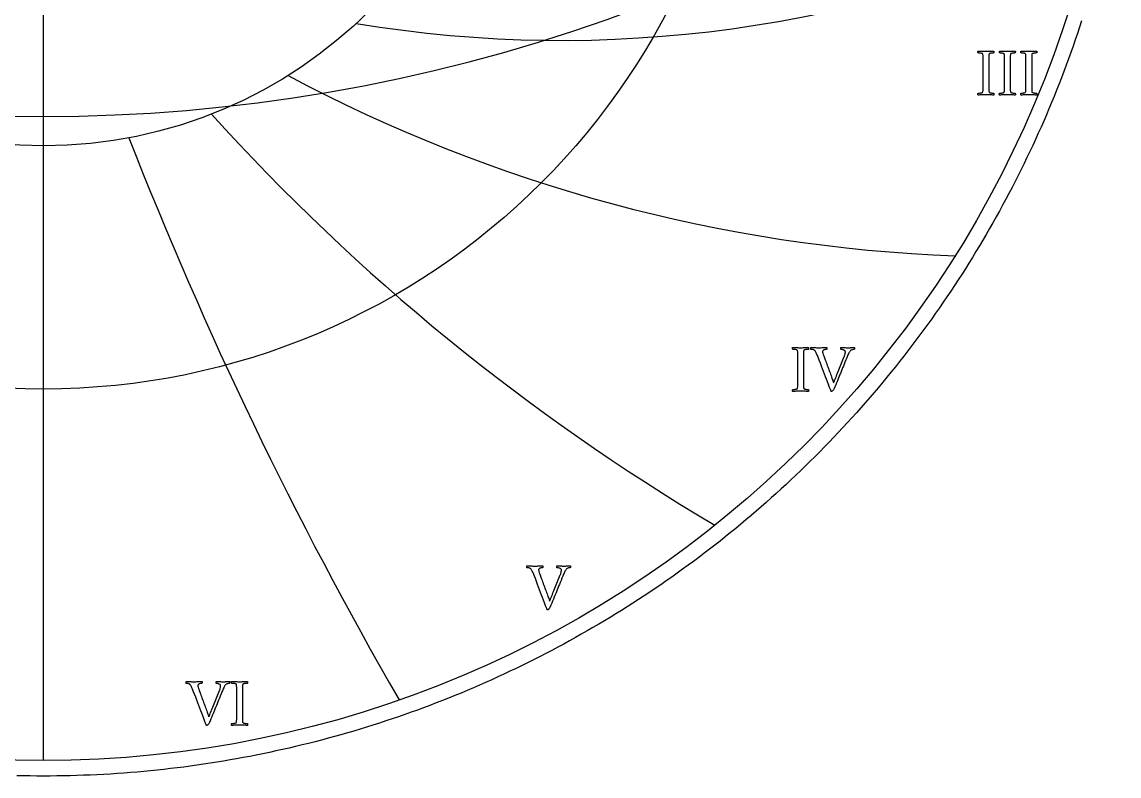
# Model space of a CAD drawing. Header units: millimetres. Extents: x -69 to 69, y -69 to 71.
# Drawn here: x -1.4 to 68.4, y -69.4 to -21.4 of the extents above; entities that cross this region are included whole.
import ezdxf

# ---------------------------------------------------------------- set-up
doc = ezdxf.new("R2010")
doc.units = ezdxf.units.MM
for name, color, linetype in [('CUT_OUTER', 1, 'Continuous'), ('ENGRAVE', 7, 'Continuous'), ('ENGRAVE_FINE', 8, 'Continuous'), ('TEXT', 5, 'Continuous')]:
    doc.layers.add(name, color=color, linetype=linetype)

msp = doc.modelspace()

# ---------------------------------------------------------------- linework, layer by layer
at = {"layer": 'CUT_OUTER'}
msp.add_lwpolyline([(66.0201, -21.3617), (65.8878, -21.7664), (65.753, -22.1702), (65.6157, -22.5733), (65.476, -22.9755), (65.3337, -23.3768), (65.1891, -23.7772), (65.042, -24.1768), (64.8924, -24.5754), (64.7404, -24.9731), (64.5859, -25.3699), (64.429, -25.7657), (64.2697, -26.1605), (64.108, -26.5544), (63.9439, -26.9473), (63.7773, -27.3391), (63.6084, -27.7299), (63.437, -28.1197), (63.2633, -28.5084), (63.0872, -28.896), (62.9087, -29.2826), (62.7278, -29.668), (62.5446, -30.0524), (62.359, -30.4356), (62.1711, -30.8176), (61.9808, -31.1985), (61.7882, -31.5783), (61.5933, -31.9568), (61.3961, -32.3341), (61.1965, -32.7102), (60.9947, -33.0851), (60.7905, -33.4587), (60.5841, -33.8311), (60.3753, -34.2022), (60.1643, -34.572), (59.9511, -34.9405), (59.7356, -35.3077), (59.5178, -35.6736), (59.2978, -36.0381), (59.0755, -36.4013), (58.8511, -36.7631), (58.6244, -37.1235), (58.3955, -37.4825), (58.1644, -37.8401), (57.9311, -38.1963), (57.6957, -38.551), (57.458, -38.9043), (57.2183, -39.2561), (56.9763, -39.6065), (56.7322, -39.9553), (56.486, -40.3027), (56.2376, -40.6485), (55.9872, -40.9928), (55.7346, -41.3356), (55.4799, -41.6768), (55.2231, -42.0164), (54.9643, -42.3545), (54.7034, -42.6909), (54.4404, -43.0258), (54.1754, -43.359), (53.9083, -43.6906), (53.6392, -44.0205), (53.3681, -44.3488), (53.095, -44.6755), (52.8198, -45.0004), (52.5427, -45.3237), (52.2636, -45.6452), (51.9826, -45.965), (51.6996, -46.2831), (51.4146, -46.5995), (51.1277, -46.9141), (50.8389, -47.2269), (50.5481, -47.538), (50.2555, -47.8472), (49.961, -48.1547), (49.6646, -48.4603), (49.3663, -48.7642), (49.0661, -49.0661), (48.7642, -49.3663), (48.4603, -49.6646), (48.1547, -49.961), (47.8472, -50.2555), (47.538, -50.5481), (47.2269, -50.8389), (46.9141, -51.1277), (46.5995, -51.4146), (46.2831, -51.6996), (45.965, -51.9826), (45.6452, -52.2636), (45.3237, -52.5427), (45.0004, -52.8198), (44.6755, -53.095), (44.3488, -53.3681), (44.0205, -53.6392), (43.6906, -53.9083), (43.359, -54.1754), (43.0258, -54.4404), (42.6909, -54.7034), (42.3545, -54.9643), (42.0164, -55.2231), (41.6768, -55.4799), (41.3356, -55.7346), (40.9928, -55.9872), (40.6485, -56.2376), (40.3027, -56.486), (39.9553, -56.7322), (39.6065, -56.9763), (39.2561, -57.2183), (38.9043, -57.458), (38.551, -57.6957), (38.1963, -57.9311), (37.8401, -58.1644), (37.4825, -58.3955), (37.1235, -58.6244), (36.7631, -58.8511), (36.4013, -59.0755), (36.0381, -59.2978), (35.6736, -59.5178), (35.3077, -59.7356), (34.9405, -59.9511), (34.572, -60.1643), (34.2022, -60.3753), (33.8311, -60.5841), (33.4587, -60.7905), (33.0851, -60.9947), (32.7102, -61.1965), (32.3341, -61.3961), (31.9568, -61.5933), (31.5783, -61.7882), (31.1985, -61.9808), (30.8176, -62.1711), (30.4356, -62.359), (30.0524, -62.5446), (29.668, -62.7278), (29.2826, -62.9087), (28.896, -63.0872), (28.5084, -63.2633), (28.1197, -63.437), (27.7299, -63.6084), (27.3391, -63.7773), (26.9473, -63.9439), (26.5544, -64.108), (26.1605, -64.2697), (25.7657, -64.429), (25.3699, -64.5859), (24.9731, -64.7404), (24.5754, -64.8924), (24.1768, -65.042), (23.7772, -65.1891), (23.3768, -65.3337), (22.9755, -65.476), (22.5733, -65.6157), (22.1702, -65.753), (21.7664, -65.8878), (21.3617, -66.0201), (20.9562, -66.1499), (20.5499, -66.2772), (20.1429, -66.4021), (19.735, -66.5244), (19.3265, -66.6443), (18.9172, -66.7616), (18.5072, -66.8764), (18.0965, -66.9887), (17.6851, -67.0985), (17.2731, -67.2057), (16.8604, -67.3105), (16.4471, -67.4127), (16.0331, -67.5123), (15.6186, -67.6094), (15.2034, -67.704), (14.7877, -67.796), (14.3715, -67.8854), (13.9547, -67.9723), (13.5373, -68.0567), (13.1195, -68.1385), (12.7011, -68.2177), (12.2823, -68.2943), (11.863, -68.3684), (11.4433, -68.4399), (11.0232, -68.5088), (10.6026, -68.5752), (10.1816, -68.639), (9.7603, -68.7001), (9.3386, -68.7587), (8.9165, -68.8147), (8.4941, -68.8682), (8.0713, -68.919), (7.6483, -68.9672), (7.225, -69.0128), (6.8014, -69.0559), (6.3776, -69.0963), (5.9535, -69.1341), (5.5292, -69.1694), (5.1046, -69.202), (4.6799, -69.232), (4.255, -69.2594), (3.83, -69.2842), (3.4048, -69.3064), (2.9795, -69.326), (2.5541, -69.343), (2.1285, -69.3573), (1.7029, -69.3691), (1.2772, -69.3782), (0.8515, -69.3848), (0.4258, -69.3887), (0, -69.39), (-0.4258, -69.3887), (-0.8515, -69.3848), (-1.2772, -69.3782), (-1.7029, -69.3691)], dxfattribs=at)
at = {"layer": 'ENGRAVE'}
for points in [[(0, -68.4), (0, 68.4)], [(0, -68.4), (0, -29.3085)]]:
    msp.add_lwpolyline(points, dxfattribs=at)
for radius in [68.4, 44.7739, 29.3085]:
    msp.add_circle((0, 0), radius, dxfattribs=at)
for centre, radius, start, end in [((32.9456, 57.0635), 79.6641, 260.569449, 295.080797), ((61.7114, 61.7114), 98.0883, 241.930264, 267.813775), ((112.8355, 65.1456), 137.7698, 222.141584, 239.397258), ((250.9903, 67.2526), 263.6735, 201.363723, 209.99156)]:
    msp.add_arc(centre, radius, start, end, dxfattribs=at)
at = {"layer": 'ENGRAVE_FINE'}
msp.add_arc((0, 79.5296), 106.9671, 230.287975, 309.712025, dxfattribs=at)
at = {"layer": 'TEXT'}
for points in [[(59.9381, -23.2972), (60.0002, -23.2968), (60.0616, -23.2956), (60.1221, -23.2935), (60.1819, -23.2907), (60.2419, -23.2876), (60.3032, -23.2848), (60.3659, -23.2822), (60.43, -23.2799), (60.4374, -23.2902), (60.4424, -23.3036), (60.4449, -23.3204), (60.4451, -23.3403), (60.4433, -23.3603), (60.4402, -23.377), (60.4358, -23.3905), (60.43, -23.4007), (60.4143, -23.4011), (60.3933, -23.4023), (60.3669, -23.4044), (60.335, -23.4072), (60.3011, -23.4108), (60.2682, -23.4153), (60.2363, -23.4205), (60.2056, -23.4266), (60.1786, -23.4339), (60.1581, -23.4428), (60.1441, -23.4533), (60.1366, -23.4654), (60.1308, -23.4886), (60.1263, -23.5151), (60.1232, -23.5447), (60.1215, -23.5776), (60.1205, -23.613), (60.1198, -23.6499), (60.1194, -23.6885), (60.1193, -23.7287), (60.1193, -23.7351), (60.1193, -23.7416), (60.1193, -23.7481), (60.1193, -23.7545), (60.1193, -23.761), (60.1193, -23.7675), (60.1193, -23.774), (60.1193, -23.7804), (60.1193, -25.5797), (60.1193, -25.5862), (60.1193, -25.5927), (60.1193, -25.5991), (60.1193, -25.6056), (60.1193, -25.6121), (60.1193, -25.6186), (60.1193, -25.625), (60.1193, -25.6315), (60.1194, -25.6715), (60.1198, -25.7097), (60.1205, -25.746), (60.1215, -25.7804), (60.1232, -25.8123), (60.1263, -25.8413), (60.1308, -25.8673), (60.1366, -25.8904), (60.1441, -25.9009), (60.1581, -25.9109), (60.1786, -25.9203), (60.2056, -25.9292), (60.2363, -25.9372), (60.2682, -25.9438), (60.3011, -25.949), (60.335, -25.953), (60.3669, -25.9558), (60.3933, -25.9578), (60.4143, -25.959), (60.43, -25.9594), (60.4358, -25.9697), (60.4402, -25.9832), (60.4433, -25.9999), (60.4451, -26.0198), (60.4449, -26.0398), (60.4424, -26.0565), (60.4374, -26.07), (60.43, -26.0802), (60.3659, -26.0761), (60.3032, -26.0722), (60.2419, -26.0685), (60.1819, -26.0651), (60.1221, -26.0623), (60.0616, -26.0603), (60.0002, -26.0591), (59.9381, -26.0587), (59.8774, -26.0591), (59.8162, -26.0603), (59.7544, -26.0623), (59.6921, -26.0651), (59.6293, -26.0685), (59.5659, -26.0722), (59.502, -26.0761), (59.4376, -26.0802), (59.4301, -26.07), (59.4252, -26.0565), (59.4226, -26.0398), (59.4225, -26.0198), (59.4242, -25.9999), (59.4273, -25.9832), (59.4318, -25.9697), (59.4376, -25.9594), (59.4532, -25.959), (59.4742, -25.9578), (59.5007, -25.9558), (59.5325, -25.953), (59.5666, -25.949), (59.5999, -25.9438), (59.6324, -25.9372), (59.6641, -25.9292), (59.6917, -25.9203), (59.7121, -25.9109), (59.7252, -25.9009), (59.731, -25.8904), (59.7387, -25.8626), (59.7445, -25.8311), (59.7484, -25.7957), (59.7504, -25.7566), (59.7513, -25.7148), (59.752, -25.6714), (59.7524, -25.6264), (59.7525, -25.5797), (59.7525, -23.7804), (59.7524, -23.7336), (59.752, -23.6882), (59.7513, -23.6441), (59.7504, -23.6014), (59.7484, -23.5613), (59.7445, -23.5253), (59.7387, -23.4934), (59.731, -23.4654), (59.7252, -23.4533), (59.7121, -23.4428), (59.6917, -23.4339), (59.6641, -23.4266), (59.6324, -23.4205), (59.5999, -23.4153), (59.5666, -23.4108), (59.5325, -23.4072), (59.5007, -23.4044), (59.4742, -23.4023), (59.4532, -23.4011), (59.4376, -23.4007), (59.4318, -23.3905), (59.4273, -23.377), (59.4242, -23.3603), (59.4225, -23.3403), (59.4226, -23.3204), (59.4252, -23.3036), (59.4301, -23.2902), (59.4376, -23.2799), (59.502, -23.2822), (59.5659, -23.2848), (59.6293, -23.2876), (59.6921, -23.2907), (59.7544, -23.2935), (59.8162, -23.2956), (59.8774, -23.2968), (59.9381, -23.2972)], [(61.3016, -23.2972), (61.3637, -23.2968), (61.4251, -23.2956), (61.4856, -23.2935), (61.5454, -23.2907), (61.6054, -23.2876), (61.6667, -23.2848), (61.7294, -23.2822), (61.7935, -23.2799), (61.8009, -23.2902), (61.8059, -23.3036), (61.8084, -23.3204), (61.8086, -23.3403), (61.8068, -23.3603), (61.8037, -23.377), (61.7993, -23.3905), (61.7935, -23.4007), (61.7778, -23.4011), (61.7568, -23.4023), (61.7304, -23.4044), (61.6985, -23.4072), (61.6646, -23.4108), (61.6317, -23.4153), (61.5998, -23.4205), (61.5691, -23.4266), (61.5421, -23.4339), (61.5216, -23.4428), (61.5076, -23.4533), (61.5001, -23.4654), (61.4943, -23.4886), (61.4898, -23.5151), (61.4867, -23.5447), (61.485, -23.5776), (61.484, -23.613), (61.4833, -23.6499), (61.4829, -23.6885), (61.4828, -23.7287), (61.4828, -23.7351), (61.4828, -23.7416), (61.4828, -23.7481), (61.4828, -23.7545), (61.4828, -23.761), (61.4828, -23.7675), (61.4828, -23.774), (61.4828, -23.7804), (61.4828, -25.5797), (61.4828, -25.5862), (61.4828, -25.5927), (61.4828, -25.5991), (61.4828, -25.6056), (61.4828, -25.6121), (61.4828, -25.6186), (61.4828, -25.625), (61.4828, -25.6315), (61.4829, -25.6715), (61.4833, -25.7097), (61.484, -25.746), (61.485, -25.7804), (61.4867, -25.8123), (61.4898, -25.8413), (61.4943, -25.8673), (61.5001, -25.8904), (61.5076, -25.9009), (61.5216, -25.9109), (61.5421, -25.9203), (61.5691, -25.9292), (61.5998, -25.9372), (61.6317, -25.9438), (61.6646, -25.949), (61.6985, -25.953), (61.7304, -25.9558), (61.7568, -25.9578), (61.7778, -25.959), (61.7935, -25.9594), (61.7993, -25.9697), (61.8037, -25.9832), (61.8068, -25.9999), (61.8086, -26.0198), (61.8084, -26.0398), (61.8059, -26.0565), (61.8009, -26.07), (61.7935, -26.0802), (61.7294, -26.0761), (61.6667, -26.0722), (61.6054, -26.0685), (61.5454, -26.0651), (61.4856, -26.0623), (61.4251, -26.0603), (61.3637, -26.0591), (61.3016, -26.0587), (61.2409, -26.0591), (61.1797, -26.0603), (61.1179, -26.0623), (61.0556, -26.0651), (60.9928, -26.0685), (60.9294, -26.0722), (60.8655, -26.0761), (60.8011, -26.0802), (60.7936, -26.07), (60.7886, -26.0565), (60.7861, -26.0398), (60.7859, -26.0198), (60.7877, -25.9999), (60.7908, -25.9832), (60.7953, -25.9697), (60.8011, -25.9594), (60.8167, -25.959), (60.8377, -25.9578), (60.8642, -25.9558), (60.896, -25.953), (60.9301, -25.949), (60.9634, -25.9438), (60.9959, -25.9372), (61.0276, -25.9292), (61.0552, -25.9203), (61.0756, -25.9109), (61.0887, -25.9009), (61.0945, -25.8904), (61.1021, -25.8626), (61.1079, -25.8311), (61.1119, -25.7957), (61.1139, -25.7566), (61.1148, -25.7148), (61.1155, -25.6714), (61.1159, -25.6264), (61.116, -25.5797), (61.116, -23.7804), (61.1159, -23.7336), (61.1155, -23.6882), (61.1148, -23.6441), (61.1139, -23.6014), (61.1119, -23.5613), (61.1079, -23.5253), (61.1021, -23.4934), (61.0945, -23.4654), (61.0887, -23.4533), (61.0756, -23.4428), (61.0552, -23.4339), (61.0276, -23.4266), (60.9959, -23.4205), (60.9634, -23.4153), (60.9301, -23.4108), (60.896, -23.4072), (60.8642, -23.4044), (60.8377, -23.4023), (60.8167, -23.4011), (60.8011, -23.4007), (60.7953, -23.3905), (60.7908, -23.377), (60.7877, -23.3603), (60.7859, -23.3403), (60.7861, -23.3204), (60.7886, -23.3036), (60.7936, -23.2902), (60.8011, -23.2799), (60.8655, -23.2822), (60.9294, -23.2848), (60.9928, -23.2876), (61.0556, -23.2907), (61.1179, -23.2935), (61.1797, -23.2956), (61.2409, -23.2968), (61.3016, -23.2972)], [(62.6651, -23.2972), (62.7272, -23.2968), (62.7886, -23.2956), (62.8491, -23.2935), (62.9088, -23.2907), (62.9689, -23.2876), (63.0302, -23.2848), (63.0929, -23.2822), (63.157, -23.2799), (63.1644, -23.2902), (63.1694, -23.3036), (63.1719, -23.3204), (63.1721, -23.3403), (63.1703, -23.3603), (63.1672, -23.377), (63.1628, -23.3905), (63.157, -23.4007), (63.1413, -23.4011), (63.1203, -23.4023), (63.0938, -23.4044), (63.062, -23.4072), (63.028, -23.4108), (62.9951, -23.4153), (62.9633, -23.4205), (62.9326, -23.4266), (62.9056, -23.4339), (62.8851, -23.4428), (62.8711, -23.4533), (62.8635, -23.4654), (62.8577, -23.4886), (62.8533, -23.5151), (62.8502, -23.5447), (62.8484, -23.5776), (62.8475, -23.613), (62.8468, -23.6499), (62.8464, -23.6885), (62.8463, -23.7287), (62.8463, -23.7351), (62.8463, -23.7416), (62.8463, -23.7481), (62.8463, -23.7545), (62.8463, -23.761), (62.8463, -23.7675), (62.8463, -23.774), (62.8463, -23.7804), (62.8463, -25.5797), (62.8463, -25.5862), (62.8463, -25.5927), (62.8463, -25.5991), (62.8463, -25.6056), (62.8463, -25.6121), (62.8463, -25.6186), (62.8463, -25.625), (62.8463, -25.6315), (62.8464, -25.6715), (62.8468, -25.7097), (62.8475, -25.746), (62.8484, -25.7804), (62.8502, -25.8123), (62.8533, -25.8413), (62.8577, -25.8673), (62.8635, -25.8904), (62.8711, -25.9009), (62.8851, -25.9109), (62.9056, -25.9203), (62.9326, -25.9292), (62.9633, -25.9372), (62.9951, -25.9438), (63.028, -25.949), (63.062, -25.953), (63.0938, -25.9558), (63.1203, -25.9578), (63.1413, -25.959), (63.157, -25.9594), (63.1628, -25.9697), (63.1672, -25.9832), (63.1703, -25.9999), (63.1721, -26.0198), (63.1719, -26.0398), (63.1694, -26.0565), (63.1644, -26.07), (63.157, -26.0802), (63.0929, -26.0761), (63.0302, -26.0722), (62.9689, -26.0685), (62.9088, -26.0651), (62.8491, -26.0623), (62.7886, -26.0603), (62.7272, -26.0591), (62.6651, -26.0587), (62.6044, -26.0591), (62.5432, -26.0603), (62.4814, -26.0623), (62.4191, -26.0651), (62.3563, -26.0685), (62.2929, -26.0722), (62.229, -26.0761), (62.1645, -26.0802), (62.1571, -26.07), (62.1521, -26.0565), (62.1496, -26.0398), (62.1494, -26.0198), (62.1512, -25.9999), (62.1543, -25.9832), (62.1587, -25.9697), (62.1645, -25.9594), (62.1802, -25.959), (62.2012, -25.9578), (62.2276, -25.9558), (62.2595, -25.953), (62.2936, -25.949), (62.3269, -25.9438), (62.3594, -25.9372), (62.3911, -25.9292), (62.4187, -25.9203), (62.4391, -25.9109), (62.4522, -25.9009), (62.4579, -25.8904), (62.4656, -25.8626), (62.4714, -25.8311), (62.4753, -25.7957), (62.4774, -25.7566), (62.4783, -25.7148), (62.479, -25.6714), (62.4794, -25.6264), (62.4795, -25.5797), (62.4795, -23.7804), (62.4794, -23.7336), (62.479, -23.6882), (62.4783, -23.6441), (62.4774, -23.6014), (62.4753, -23.5613), (62.4714, -23.5253), (62.4656, -23.4934), (62.4579, -23.4654), (62.4522, -23.4533), (62.4391, -23.4428), (62.4187, -23.4339), (62.3911, -23.4266), (62.3594, -23.4205), (62.3269, -23.4153), (62.2936, -23.4108), (62.2595, -23.4072), (62.2276, -23.4044), (62.2012, -23.4023), (62.1802, -23.4011), (62.1645, -23.4007), (62.1587, -23.3905), (62.1543, -23.377), (62.1512, -23.3603), (62.1494, -23.3403), (62.1496, -23.3204), (62.1521, -23.3036), (62.1571, -23.2902), (62.1645, -23.2799), (62.229, -23.2822), (62.2929, -23.2848), (62.3563, -23.2876), (62.4191, -23.2907), (62.4814, -23.2935), (62.5432, -23.2956), (62.6044, -23.2968), (62.6651, -23.2972)], [(48.1518, -42.1475), (48.214, -42.1471), (48.2753, -42.1459), (48.3359, -42.1439), (48.3956, -42.1411), (48.4556, -42.138), (48.517, -42.1351), (48.5797, -42.1326), (48.6437, -42.1303), (48.6511, -42.1405), (48.6561, -42.154), (48.6587, -42.1707), (48.6588, -42.1907), (48.6571, -42.2106), (48.654, -42.2274), (48.6495, -42.2408), (48.6437, -42.2511), (48.6281, -42.2515), (48.607, -42.2527), (48.5806, -42.2547), (48.5488, -42.2576), (48.5148, -42.2612), (48.4819, -42.2657), (48.4501, -42.2709), (48.4193, -42.277), (48.3924, -42.2843), (48.3719, -42.2932), (48.3579, -42.3037), (48.3503, -42.3158), (48.3445, -42.339), (48.3401, -42.3654), (48.337, -42.3951), (48.3352, -42.428), (48.3343, -42.4633), (48.3336, -42.5003), (48.3332, -42.5388), (48.333, -42.579), (48.333, -42.5855), (48.333, -42.592), (48.333, -42.5984), (48.333, -42.6049), (48.333, -42.6114), (48.333, -42.6179), (48.333, -42.6243), (48.333, -42.6308), (48.333, -44.4301), (48.333, -44.4366), (48.333, -44.443), (48.333, -44.4495), (48.333, -44.456), (48.333, -44.4624), (48.333, -44.4689), (48.333, -44.4754), (48.333, -44.4819), (48.3332, -44.5219), (48.3336, -44.5601), (48.3343, -44.5963), (48.3352, -44.6307), (48.337, -44.6627), (48.3401, -44.6917), (48.3445, -44.7177), (48.3503, -44.7408), (48.3579, -44.7513), (48.3719, -44.7613), (48.3924, -44.7707), (48.4193, -44.7796), (48.4501, -44.7875), (48.4819, -44.7942), (48.5148, -44.7994), (48.5488, -44.8033), (48.5806, -44.8062), (48.607, -44.8082), (48.6281, -44.8094), (48.6437, -44.8098), (48.6495, -44.82), (48.654, -44.8335), (48.6571, -44.8502), (48.6588, -44.8702), (48.6587, -44.8902), (48.6561, -44.9069), (48.6511, -44.9204), (48.6437, -44.9306), (48.5797, -44.9264), (48.517, -44.9225), (48.4556, -44.9189), (48.3956, -44.9155), (48.3359, -44.9127), (48.2753, -44.9107), (48.214, -44.9094), (48.1518, -44.909), (48.0911, -44.9094), (48.0299, -44.9107), (47.9682, -44.9127), (47.9059, -44.9155), (47.843, -44.9189), (47.7797, -44.9225), (47.7158, -44.9264), (47.6513, -44.9306), (47.6439, -44.9204), (47.6389, -44.9069), (47.6363, -44.8902), (47.6362, -44.8702), (47.638, -44.8502), (47.6411, -44.8335), (47.6455, -44.82), (47.6513, -44.8098), (47.6669, -44.8094), (47.688, -44.8082), (47.7144, -44.8062), (47.7462, -44.8033), (47.7803, -44.7994), (47.8136, -44.7942), (47.8461, -44.7875), (47.8778, -44.7796), (47.9055, -44.7707), (47.9258, -44.7613), (47.9389, -44.7513), (47.9447, -44.7408), (47.9524, -44.713), (47.9582, -44.6814), (47.9621, -44.6461), (47.9641, -44.607), (47.9651, -44.5652), (47.9657, -44.5218), (47.9661, -44.4767), (47.9663, -44.4301), (47.9663, -42.6308), (47.9661, -42.584), (47.9657, -42.5386), (47.9651, -42.4945), (47.9641, -42.4517), (47.9621, -42.4117), (47.9582, -42.3757), (47.9524, -42.3437), (47.9447, -42.3158), (47.9389, -42.3037), (47.9258, -42.2932), (47.9055, -42.2843), (47.8778, -42.277), (47.8461, -42.2709), (47.8136, -42.2657), (47.7803, -42.2612), (47.7462, -42.2576), (47.7144, -42.2547), (47.688, -42.2527), (47.6669, -42.2515), (47.6513, -42.2511), (47.6455, -42.2408), (47.6411, -42.2274), (47.638, -42.2106), (47.6362, -42.1907), (47.6363, -42.1707), (47.6389, -42.154), (47.6439, -42.1405), (47.6513, -42.1303), (47.7158, -42.1326), (47.7797, -42.1351), (47.843, -42.138), (47.9059, -42.1411), (47.9682, -42.1439), (48.0299, -42.1459), (48.0911, -42.1471), (48.1518, -42.1475)], [(49.2866, -42.1475), (49.3551, -42.1471), (49.4225, -42.1459), (49.4889, -42.1439), (49.5541, -42.1411), (49.6186, -42.138), (49.6825, -42.1351), (49.7459, -42.1326), (49.8087, -42.1303), (49.8124, -42.1409), (49.8147, -42.1556), (49.8156, -42.1744), (49.8152, -42.1972), (49.8134, -42.2191), (49.8103, -42.2355), (49.8059, -42.2461), (49.8001, -42.2511), (49.7886, -42.2518), (49.7715, -42.2538), (49.7487, -42.2572), (49.7203, -42.2619), (49.6894, -42.2684), (49.6593, -42.277), (49.6301, -42.2878), (49.6016, -42.3007), (49.5771, -42.3168), (49.5595, -42.3369), (49.549, -42.361), (49.5455, -42.3892), (49.5504, -42.4329), (49.5649, -42.4949), (49.5892, -42.5752), (49.6232, -42.6739), (49.6419, -42.7253), (49.6636, -42.7845), (49.6883, -42.8515), (49.7159, -42.9264), (49.7457, -43.0071), (49.7769, -43.0919), (49.8094, -43.1808), (49.8432, -43.2737), (49.8779, -43.3686), (49.9128, -43.4636), (49.948, -43.5585), (49.9835, -43.6534), (50.0183, -43.7465), (50.0514, -43.8357), (50.083, -43.9212), (50.1129, -44.0029), (50.1407, -44.0791), (50.1658, -44.148), (50.1882, -44.2096), (50.2078, -44.264), (50.2242, -44.3089), (50.2364, -44.3422), (50.2447, -44.3639), (50.2488, -44.374), (50.2556, -44.3593), (50.2672, -44.3325), (50.2836, -44.2935), (50.3049, -44.2424), (50.3301, -44.1813), (50.3583, -44.1124), (50.3895, -44.0357), (50.4236, -43.9511), (50.4601, -43.8604), (50.4986, -43.7651), (50.5389, -43.6651), (50.5811, -43.5606), (50.6244, -43.4535), (50.6679, -43.3454), (50.7117, -43.2366), (50.7558, -43.127), (50.7994, -43.0186), (50.8416, -42.9134), (50.8824, -42.8115), (50.9219, -42.7128), (50.9365, -42.6756), (50.95, -42.6373), (50.9624, -42.5979), (50.9737, -42.5574), (50.9832, -42.5181), (50.9899, -42.4819), (50.994, -42.449), (50.9953, -42.4194), (50.9917, -42.387), (50.9807, -42.359), (50.9625, -42.3352), (50.937, -42.3158), (50.9074, -42.2999), (50.8766, -42.2867), (50.8448, -42.2762), (50.8119, -42.2684), (50.781, -42.2627), (50.7553, -42.2586), (50.7347, -42.2562), (50.7191, -42.2554), (50.7116, -42.2485), (50.7062, -42.2365), (50.703, -42.2194), (50.7019, -42.1972), (50.703, -42.1744), (50.7062, -42.1556), (50.7116, -42.1409), (50.7191, -42.1303), (50.7766, -42.1326), (50.8324, -42.1351), (50.8866, -42.138), (50.9392, -42.1411), (50.9918, -42.1439), (51.046, -42.1459), (51.1018, -42.1471), (51.1593, -42.1475), (51.2063, -42.1474), (51.2483, -42.147), (51.2851, -42.1463), (51.3168, -42.1454), (51.3457, -42.1442), (51.3745, -42.1427), (51.4029, -42.1409), (51.4311, -42.1389), (51.4608, -42.1368), (51.4937, -42.1346), (51.5298, -42.1324), (51.5692, -42.1303), (51.5727, -42.1411), (51.5746, -42.1562), (51.5748, -42.1756), (51.5735, -42.1993), (51.5711, -42.222), (51.5681, -42.2381), (51.5646, -42.2479), (51.5605, -42.2511), (51.5434, -42.2524), (51.5179, -42.2565), (51.4841, -42.2632), (51.4419, -42.2727), (51.3978, -42.2862), (51.3583, -42.305), (51.3234, -42.3293), (51.293, -42.359), (51.2721, -42.3861), (51.2483, -42.4242), (51.2214, -42.4734), (51.1916, -42.5337), (51.1613, -42.5988), (51.1328, -42.6626), (51.1063, -42.7251), (51.0816, -42.7861), (51.0246, -42.9277), (50.9699, -43.0634), (50.9178, -43.1931), (50.868, -43.3169), (50.8197, -43.4366), (50.772, -43.5542), (50.7248, -43.6696), (50.6782, -43.7829), (50.6314, -43.8961), (50.5838, -44.0115), (50.5354, -44.1291), (50.4861, -44.2489), (50.4349, -44.3729), (50.3804, -44.5034), (50.3227, -44.6404), (50.2618, -44.7839), (50.2441, -44.8217), (50.2256, -44.8529), (50.2064, -44.8778), (50.1863, -44.8961), (50.1656, -44.9093), (50.1447, -44.9187), (50.1236, -44.9244), (50.1021, -44.9263), (50.0959, -44.9245), (50.0903, -44.9193), (50.0851, -44.9105), (50.0806, -44.8982), (50.0762, -44.8852), (50.0719, -44.874), (50.0676, -44.8647), (50.0633, -44.8573), (49.9933, -44.6727), (49.9258, -44.4943), (49.8606, -44.3221), (49.7979, -44.1561), (49.7362, -43.9925), (49.6739, -43.8276), (49.611, -43.6614), (49.5477, -43.4938), (49.482, -43.3212), (49.4123, -43.14), (49.3385, -42.9501), (49.2607, -42.7516), (49.2371, -42.6907), (49.2138, -42.633), (49.1908, -42.5785), (49.168, -42.5272), (49.1446, -42.4787), (49.12, -42.4323), (49.0939, -42.3881), (49.0666, -42.346), (49.0536, -42.3296), (49.0364, -42.3147), (49.0148, -42.3015), (48.9889, -42.2899), (48.961, -42.2799), (48.9333, -42.2716), (48.906, -42.2648), (48.8789, -42.2597), (48.8537, -42.2559), (48.8319, -42.2533), (48.8137, -42.2516), (48.799, -42.2511), (48.7972, -42.2475), (48.7958, -42.2365), (48.795, -42.2183), (48.7947, -42.1928), (48.795, -42.1671), (48.7958, -42.1481), (48.7972, -42.1358), (48.799, -42.1303), (48.8693, -42.1326), (48.9333, -42.1351), (48.9912, -42.138), (49.0428, -42.1411), (49.0945, -42.1439), (49.1523, -42.1459), (49.2164, -42.1471), (49.2866, -42.1475)], [(31.229, -56.0324), (31.2975, -56.032), (31.3649, -56.0307), (31.4312, -56.0287), (31.4965, -56.0259), (31.5609, -56.0228), (31.6249, -56.02), (31.6882, -56.0174), (31.7511, -56.0151), (31.7547, -56.0258), (31.757, -56.0405), (31.7579, -56.0592), (31.7575, -56.082), (31.7558, -56.104), (31.7527, -56.1203), (31.7482, -56.1309), (31.7424, -56.1359), (31.731, -56.1366), (31.7139, -56.1386), (31.6911, -56.142), (31.6626, -56.1467), (31.6317, -56.1532), (31.6017, -56.1618), (31.5724, -56.1726), (31.544, -56.1855), (31.5194, -56.2016), (31.5019, -56.2217), (31.4914, -56.2458), (31.4879, -56.274), (31.4927, -56.3177), (31.5073, -56.3797), (31.5316, -56.4601), (31.5655, -56.5588), (31.5843, -56.6102), (31.606, -56.6693), (31.6307, -56.7364), (31.6583, -56.8112), (31.6881, -56.892), (31.7192, -56.9768), (31.7517, -57.0656), (31.7856, -57.1585), (31.8202, -57.2535), (31.8552, -57.3484), (31.8904, -57.4433), (31.9258, -57.5382), (31.9606, -57.6313), (31.9938, -57.7205), (32.0253, -57.806), (32.0553, -57.8877), (32.083, -57.9639), (32.1081, -58.0328), (32.1305, -58.0945), (32.1502, -58.1488), (32.1665, -58.1937), (32.1788, -58.227), (32.187, -58.2487), (32.1912, -58.2588), (32.1979, -58.2441), (32.2095, -58.2173), (32.226, -58.1783), (32.2473, -58.1272), (32.2725, -58.0661), (32.3007, -57.9972), (32.3318, -57.9205), (32.3659, -57.836), (32.4025, -57.7452), (32.4409, -57.6499), (32.4812, -57.55), (32.5234, -57.4455), (32.5667, -57.3383), (32.6103, -57.2303), (32.6541, -57.1215), (32.6982, -57.0118), (32.7417, -56.9034), (32.7839, -56.7983), (32.8248, -56.6963), (32.8643, -56.5976), (32.8789, -56.5604), (32.8923, -56.5221), (32.9048, -56.4827), (32.9161, -56.4423), (32.9255, -56.4029), (32.9323, -56.3668), (32.9363, -56.3339), (32.9377, -56.3042), (32.934, -56.2718), (32.9231, -56.2438), (32.9049, -56.2201), (32.8794, -56.2006), (32.8497, -56.1847), (32.819, -56.1715), (32.7872, -56.161), (32.7543, -56.1532), (32.7234, -56.1475), (32.6976, -56.1435), (32.677, -56.141), (32.6615, -56.1402), (32.654, -56.1334), (32.6486, -56.1214), (32.6453, -56.1042), (32.6442, -56.082), (32.6453, -56.0592), (32.6486, -56.0405), (32.654, -56.0258), (32.6615, -56.0151), (32.7189, -56.0174), (32.7748, -56.02), (32.829, -56.0228), (32.8816, -56.0259), (32.9341, -56.0287), (32.9884, -56.0307), (33.0442, -56.032), (33.1016, -56.0324), (33.1487, -56.0322), (33.1906, -56.0318), (33.2274, -56.0312), (33.2591, -56.0302), (33.2881, -56.029), (33.3168, -56.0275), (33.3453, -56.0258), (33.3735, -56.0237), (33.4031, -56.0216), (33.436, -56.0194), (33.4722, -56.0173), (33.5115, -56.0151), (33.515, -56.0259), (33.5169, -56.041), (33.5172, -56.0604), (33.5158, -56.0841), (33.5134, -56.1068), (33.5104, -56.123), (33.5069, -56.1327), (33.5029, -56.1359), (33.4858, -56.1373), (33.4603, -56.1413), (33.4264, -56.1481), (33.3842, -56.1575), (33.3401, -56.171), (33.3006, -56.1899), (33.2657, -56.2141), (33.2354, -56.2438), (33.2145, -56.2709), (33.1906, -56.3091), (33.1638, -56.3583), (33.134, -56.4185), (33.1036, -56.4837), (33.0752, -56.5475), (33.0486, -56.6099), (33.0239, -56.671), (32.9669, -56.8125), (32.9123, -56.9482), (32.8601, -57.0779), (32.8104, -57.2017), (32.7621, -57.3214), (32.7144, -57.439), (32.6672, -57.5544), (32.6205, -57.6677), (32.5737, -57.781), (32.5261, -57.8964), (32.4777, -58.014), (32.4285, -58.1337), (32.3773, -58.2577), (32.3228, -58.3883), (32.2651, -58.5253), (32.2041, -58.6687), (32.1865, -58.7065), (32.168, -58.7378), (32.1487, -58.7626), (32.1286, -58.7809), (32.108, -58.7941), (32.0871, -58.8036), (32.0659, -58.8092), (32.0445, -58.8111), (32.0383, -58.8094), (32.0326, -58.8041), (32.0275, -58.7953), (32.0229, -58.7831), (32.0186, -58.77), (32.0143, -58.7588), (32.01, -58.7495), (32.0056, -58.7421), (31.9357, -58.5575), (31.8681, -58.3791), (31.803, -58.2069), (31.7403, -58.0409), (31.6785, -57.8774), (31.6162, -57.7125), (31.5534, -57.5462), (31.49, -57.3786), (31.4244, -57.206), (31.3546, -57.0248), (31.2809, -56.8349), (31.2031, -56.6364), (31.1795, -56.5755), (31.1562, -56.5178), (31.1331, -56.4633), (31.1103, -56.4121), (31.087, -56.3635), (31.0623, -56.3171), (31.0363, -56.2729), (31.0089, -56.2308), (30.996, -56.2144), (30.9787, -56.1996), (30.9571, -56.1864), (30.9313, -56.1748), (30.9033, -56.1648), (30.8757, -56.1564), (30.8483, -56.1497), (30.8212, -56.1446), (30.796, -56.1408), (30.7743, -56.1381), (30.7561, -56.1365), (30.7414, -56.1359), (30.7395, -56.1323), (30.7382, -56.1214), (30.7374, -56.1032), (30.7371, -56.0777), (30.7374, -56.0519), (30.7382, -56.0329), (30.7395, -56.0206), (30.7414, -56.0151), (30.8117, -56.0174), (30.8757, -56.02), (30.9335, -56.0228), (30.9852, -56.0259), (31.0368, -56.0287), (31.0947, -56.0307), (31.1587, -56.032), (31.229, -56.0324)], [(9.5569, -63.3888), (9.6254, -63.3884), (9.6928, -63.3872), (9.7592, -63.3852), (9.8244, -63.3823), (9.8889, -63.3792), (9.9528, -63.3764), (10.0162, -63.3738), (10.079, -63.3715), (10.0827, -63.3822), (10.0849, -63.3969), (10.0859, -63.4156), (10.0855, -63.4384), (10.0837, -63.4604), (10.0806, -63.4767), (10.0762, -63.4874), (10.0704, -63.4924), (10.0589, -63.493), (10.0418, -63.495), (10.019, -63.4984), (9.9906, -63.5031), (9.9597, -63.5096), (9.9296, -63.5182), (9.9003, -63.529), (9.8719, -63.542), (9.8474, -63.558), (9.8298, -63.5781), (9.8193, -63.6022), (9.8158, -63.6304), (9.8207, -63.6741), (9.8352, -63.7361), (9.8595, -63.8165), (9.8935, -63.9152), (9.9122, -63.9666), (9.9339, -64.0258), (9.9586, -64.0928), (9.9862, -64.1676), (10.016, -64.2484), (10.0472, -64.3332), (10.0797, -64.4221), (10.1135, -64.515), (10.1482, -64.6099), (10.1831, -64.7048), (10.2183, -64.7997), (10.2538, -64.8947), (10.2885, -64.9877), (10.3217, -65.077), (10.3533, -65.1625), (10.3832, -65.2442), (10.411, -65.3204), (10.4361, -65.3893), (10.4584, -65.4509), (10.4781, -65.5052), (10.4944, -65.5501), (10.5067, -65.5834), (10.5149, -65.6051), (10.5191, -65.6153), (10.5259, -65.6006), (10.5375, -65.5737), (10.5539, -65.5348), (10.5752, -65.4836), (10.6004, -65.4226), (10.6286, -65.3537), (10.6598, -65.2769), (10.6939, -65.1924), (10.7304, -65.1017), (10.7688, -65.0063), (10.8092, -64.9064), (10.8514, -64.8019), (10.8946, -64.6947), (10.9382, -64.5867), (10.982, -64.4779), (11.0261, -64.3683), (11.0697, -64.2599), (11.1119, -64.1547), (11.1527, -64.0527), (11.1922, -63.954), (11.2068, -63.9168), (11.2203, -63.8785), (11.2327, -63.8392), (11.244, -63.7987), (11.2535, -63.7593), (11.2602, -63.7232), (11.2642, -63.6903), (11.2656, -63.6606), (11.262, -63.6283), (11.251, -63.6002), (11.2328, -63.5765), (11.2073, -63.5571), (11.1777, -63.5412), (11.1469, -63.5279), (11.1151, -63.5174), (11.0822, -63.5096), (11.0513, -63.5039), (11.0256, -63.4999), (11.0049, -63.4975), (10.9894, -63.4967), (10.9819, -63.4898), (10.9765, -63.4778), (10.9733, -63.4607), (10.9722, -63.4384), (10.9733, -63.4156), (10.9765, -63.3969), (10.9819, -63.3822), (10.9894, -63.3715), (11.0469, -63.3738), (11.1027, -63.3764), (11.1569, -63.3792), (11.2095, -63.3823), (11.2621, -63.3852), (11.3163, -63.3872), (11.3721, -63.3884), (11.4296, -63.3888), (11.4766, -63.3887), (11.5185, -63.3883), (11.5554, -63.3876), (11.587, -63.3866), (11.616, -63.3854), (11.6448, -63.3839), (11.6732, -63.3822), (11.7014, -63.3802), (11.7311, -63.378), (11.764, -63.3759), (11.8001, -63.3737), (11.8395, -63.3715), (11.843, -63.3823), (11.8449, -63.3974), (11.8451, -63.4168), (11.8438, -63.4406), (11.8414, -63.4632), (11.8384, -63.4794), (11.8349, -63.4891), (11.8308, -63.4924), (11.8137, -63.4937), (11.7882, -63.4977), (11.7544, -63.5045), (11.7122, -63.5139), (11.6681, -63.5274), (11.6286, -63.5463), (11.5937, -63.5706), (11.5633, -63.6002), (11.5424, -63.6273), (11.5185, -63.6655), (11.4917, -63.7147), (11.4619, -63.775), (11.4316, -63.8401), (11.4031, -63.9039), (11.3766, -63.9663), (11.3519, -64.0274), (11.2949, -64.169), (11.2402, -64.3046), (11.1881, -64.4343), (11.1383, -64.5581), (11.09, -64.6779), (11.0423, -64.7954), (10.9951, -64.9109), (10.9485, -65.0241), (10.9017, -65.1374), (10.8541, -65.2528), (10.8057, -65.3704), (10.7564, -65.4901), (10.7052, -65.6142), (10.6507, -65.7447), (10.593, -65.8817), (10.5321, -66.0252), (10.5144, -66.0629), (10.4959, -66.0942), (10.4766, -66.119), (10.4566, -66.1373), (10.4359, -66.1506), (10.415, -66.16), (10.3939, -66.1657), (10.3724, -66.1676), (10.3662, -66.1658), (10.3606, -66.1605), (10.3554, -66.1518), (10.3508, -66.1395), (10.3465, -66.1264), (10.3422, -66.1152), (10.3379, -66.1059), (10.3336, -66.0985), (10.2636, -65.9139), (10.1961, -65.7355), (10.1309, -65.5633), (10.0682, -65.3974), (10.0065, -65.2338), (9.9442, -65.0689), (9.8813, -64.9026), (9.818, -64.735), (9.7523, -64.5624), (9.6826, -64.3812), (9.6088, -64.1914), (9.531, -63.9929), (9.5074, -63.9319), (9.4841, -63.8742), (9.461, -63.8197), (9.4383, -63.7685), (9.4149, -63.72), (9.3903, -63.6736), (9.3642, -63.6293), (9.3369, -63.5873), (9.3239, -63.5708), (9.3067, -63.556), (9.2851, -63.5428), (9.2592, -63.5312), (9.2313, -63.5212), (9.2036, -63.5128), (9.1763, -63.5061), (9.1492, -63.501), (9.1239, -63.4972), (9.1022, -63.4945), (9.084, -63.4929), (9.0693, -63.4924), (9.0675, -63.4887), (9.0661, -63.4778), (9.0653, -63.4596), (9.065, -63.4341), (9.0653, -63.4083), (9.0661, -63.3893), (9.0675, -63.3771), (9.0693, -63.3715), (9.1396, -63.3738), (9.2036, -63.3764), (9.2615, -63.3792), (9.3131, -63.3823), (9.3648, -63.3852), (9.4226, -63.3872), (9.4867, -63.3884), (9.5569, -63.3888)], [(12.4737, -63.3888), (12.5359, -63.3884), (12.5973, -63.3872), (12.6578, -63.3852), (12.7175, -63.3823), (12.7775, -63.3792), (12.8389, -63.3764), (12.9016, -63.3738), (12.9656, -63.3715), (12.9731, -63.3818), (12.978, -63.3953), (12.9806, -63.412), (12.9807, -63.4319), (12.979, -63.4519), (12.9759, -63.4686), (12.9714, -63.4821), (12.9656, -63.4924), (12.95, -63.4928), (12.929, -63.494), (12.9025, -63.496), (12.8707, -63.4988), (12.8367, -63.5025), (12.8038, -63.5069), (12.772, -63.5122), (12.7413, -63.5182), (12.7143, -63.5255), (12.6938, -63.5344), (12.6798, -63.5449), (12.6722, -63.5571), (12.6664, -63.5803), (12.662, -63.6067), (12.6589, -63.6364), (12.6571, -63.6693), (12.6562, -63.7046), (12.6555, -63.7415), (12.6551, -63.7801), (12.655, -63.8203), (12.655, -63.8268), (12.655, -63.8332), (12.655, -63.8397), (12.655, -63.8462), (12.655, -63.8526), (12.655, -63.8591), (12.655, -63.8656), (12.655, -63.8721), (12.655, -65.6713), (12.655, -65.6778), (12.655, -65.6843), (12.655, -65.6908), (12.655, -65.6972), (12.655, -65.7037), (12.655, -65.7102), (12.655, -65.7167), (12.655, -65.7231), (12.6551, -65.7632), (12.6555, -65.8013), (12.6562, -65.8376), (12.6571, -65.872), (12.6589, -65.9039), (12.662, -65.9329), (12.6664, -65.959), (12.6722, -65.982), (12.6798, -65.9925), (12.6938, -66.0025), (12.7143, -66.0119), (12.7413, -66.0208), (12.772, -66.0288), (12.8038, -66.0354), (12.8367, -66.0407), (12.8707, -66.0446), (12.9025, -66.0474), (12.929, -66.0494), (12.95, -66.0506), (12.9656, -66.0511), (12.9714, -66.0613), (12.9759, -66.0748), (12.979, -66.0915), (12.9807, -66.1115), (12.9806, -66.1314), (12.978, -66.1481), (12.9731, -66.1616), (12.9656, -66.1719), (12.9016, -66.1677), (12.8389, -66.1638), (12.7775, -66.1601), (12.7175, -66.1568), (12.6578, -66.1539), (12.5973, -66.1519), (12.5359, -66.1507), (12.4737, -66.1503), (12.4131, -66.1507), (12.3519, -66.1519), (12.2901, -66.1539), (12.2278, -66.1568), (12.165, -66.1601), (12.1016, -66.1638), (12.0377, -66.1677), (11.9732, -66.1719), (11.9658, -66.1616), (11.9608, -66.1481), (11.9583, -66.1314), (11.9581, -66.1115), (11.9599, -66.0915), (11.963, -66.0748), (11.9674, -66.0613), (11.9732, -66.0511), (11.9889, -66.0506), (12.0099, -66.0494), (12.0363, -66.0474), (12.0682, -66.0446), (12.1023, -66.0407), (12.1356, -66.0354), (12.1681, -66.0288), (12.1998, -66.0208), (12.2274, -66.0119), (12.2478, -66.0025), (12.2608, -65.9925), (12.2666, -65.982), (12.2743, -65.9542), (12.2801, -65.9227), (12.284, -65.8874), (12.2861, -65.8483), (12.287, -65.8065), (12.2877, -65.763), (12.2881, -65.718), (12.2882, -65.6713), (12.2882, -63.8721), (12.2881, -63.8253), (12.2877, -63.7798), (12.287, -63.7357), (12.2861, -63.693), (12.284, -63.6529), (12.2801, -63.6169), (12.2743, -63.585), (12.2666, -63.5571), (12.2608, -63.5449), (12.2478, -63.5344), (12.2274, -63.5255), (12.1998, -63.5182), (12.1681, -63.5122), (12.1356, -63.5069), (12.1023, -63.5025), (12.0682, -63.4988), (12.0363, -63.496), (12.0099, -63.494), (11.9889, -63.4928), (11.9732, -63.4924), (11.9674, -63.4821), (11.963, -63.4686), (11.9599, -63.4519), (11.9581, -63.4319), (11.9583, -63.412), (11.9608, -63.3953), (11.9658, -63.3818), (11.9732, -63.3715), (12.0377, -63.3738), (12.1016, -63.3764), (12.165, -63.3792), (12.2278, -63.3823), (12.2901, -63.3852), (12.3519, -63.3872), (12.4131, -63.3884), (12.4737, -63.3888)]]:
    msp.add_lwpolyline(points, close=True, dxfattribs=at)

doc.saveas('drawing.dxf')
